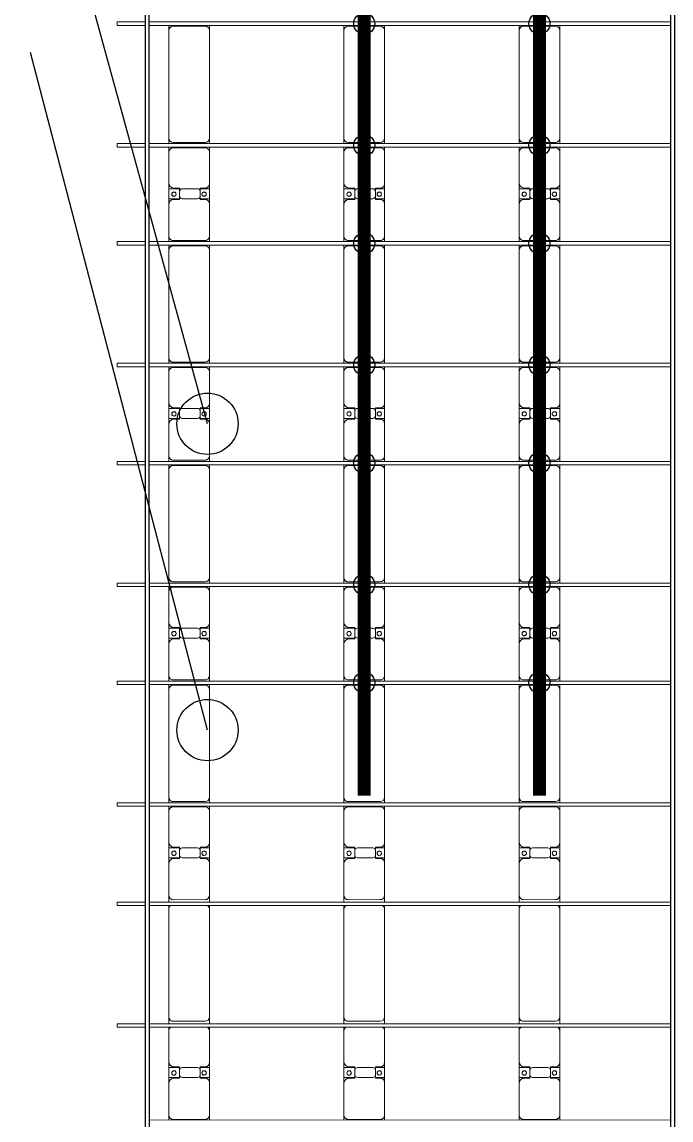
# Model space of a CAD drawing. Header units: millimetres. Extents: x -496478 to -186190, y -204059 to -87354.
# Drawn here: x -490642 to -483231, y -171190 to -158644 of the extents above; entities that cross this region are included whole.
import ezdxf

# ---------------------------------------------------------------- set-up
doc = ezdxf.new("R2010")
doc.units = ezdxf.units.MM
for name, color, linetype, lineweight in [('A-DETL-MBND', 5, 'Continuous', 9), ('A-GENM', 13, 'Continuous', 9), ('S-BEAM', 12, 'Continuous', 9)]:
    doc.layers.add(name, color=color, linetype=linetype, lineweight=lineweight)
for name, color, linetype in [('GC-BICH NEO', 6, 'Continuous'), ('GC-DAY NEO', 5, 'Continuous'), ('GC-HOP 40x60 GIA CUONG', 1, 'Continuous')]:
    doc.layers.add(name, color=color, linetype=linetype)

# ---------------------------------------------------------------- blocks, each defined once
blk = doc.blocks.new('Dầm C52 - Dầm C52-V85-BỐ TRÍ KHUNG KẾT CẤU BÈ PIN 01')
at = {"layer": 'S-BEAM', "color": 1}
for p, q in [((93389, 20), (99349, 20)), ((99389, 20), (99711, 20)), ((99711, 20), (99711, -20)), ((99349, -20), (93389, -20)), ((99711, -20), (99389, -20))]:
    blk.add_line(p, q, dxfattribs=at)
blk = doc.blocks.new('Dầm C52 - Dầm C52-V86-BỐ TRÍ KHUNG KẾT CẤU BÈ PIN 01')
at = {"layer": 'S-BEAM', "color": 1}
for p, q in [((93389, 20), (99349, 20)), ((99389, 20), (99711, 20)), ((99711, 20), (99711, -20)), ((99349, -20), (93389, -20)), ((99711, -20), (99389, -20))]:
    blk.add_line(p, q, dxfattribs=at)
blk = doc.blocks.new('Dai phao do pin - DẢI PHAO ĐỠ PIN-V117-BỐ TRÍ KHUNG KẾT CẤU BÈ PIN 01')
at = {"layer": 'A-DETL-MBND', "color": 8}
for p, q in [((25813, 242), (25863, 242)), ((25820, 192), (25820, -173)), ((26230, 242), (25870, 242)), ((26230, 242), (26412, 242)), ((26290, 118), (26290, 182)), ((26298, 242), (26480, 242)), ((26298, 118), (26298, 242)), ((26412, 242), (26412, 118)), ((26420, 182), (26420, 118)), ((26830, 242), (26480, 242)), ((26830, 242), (26873, 242)), ((26913, 242), (26990, 242)), ((26940, 192), (26940, -173)), ((28220, 242), (26990, 242)), ((28220, 242), (28263, 242)), ((28303, 242), (28380, 242)), ((28330, 192), (28330, -173)), ((28740, 242), (28380, 242)), ((28740, 242), (28922, 242)), ((28800, 118), (28800, 182)), ((28808, 242), (28990, 242)), ((28808, 118), (28808, 242)), ((28922, 242), (28922, 118)), ((28930, 182), (28930, 118)), ((29340, 242), (28990, 242)), ((29340, 242), (29398, 242)), ((29390, -173), (29390, 192)), ((29438, 242), (29500, 242)), ((29450, 192), (29450, -173)), ((30730, 242), (29500, 242)), ((30730, 242), (30788, 242)), ((30780, -173), (30780, 192)), ((30828, 242), (30890, 242)), ((30840, 192), (30840, -173)), ((31250, 242), (30890, 242)), ((31250, 242), (31432, 242)), ((31310, 118), (31310, 182)), ((31318, 242), (31500, 242)), ((31318, 118), (31318, 242)), ((31432, 242), (31432, 118)), ((31440, 182), (31440, 118)), ((31850, 242), (31500, 242)), ((31850, 242), (31908, 242)), ((31900, -173), (31900, 192)), ((31948, 242), (32010, 242)), ((31960, 192), (31960, -173)), ((33240, 242), (32010, 242)), ((33240, 242), (33298, 242)), ((33290, -173), (33290, 192)), ((33338, 242), (33400, 242)), ((33350, 192), (33350, -173)), ((33760, 242), (33400, 242)), ((33760, 242), (33942, 242)), ((33820, 118), (33820, 182)), ((33828, 242), (34010, 242)), ((33828, 118), (33828, 242)), ((33942, 242), (33942, 118)), ((33950, 182), (33950, 118)), ((34360, 242), (34010, 242)), ((34360, 242), (34418, 242)), ((34410, -173), (34410, 192)), ((34458, 242), (34520, 242)), ((34470, 192), (34470, -173)), ((35750, 242), (34520, 242)), ((35750, 242), (35808, 242)), ((35800, -173), (35800, 192)), ((35848, 242), (35910, 242)), ((35860, 192), (35860, -173)), ((36270, 242), (35910, 242)), ((36270, 242), (36452, 242)), ((36330, 118), (36330, 182)), ((36338, 242), (36520, 242)), ((36338, 118), (36338, 242)), ((36452, 242), (36452, 118)), ((36460, 182), (36460, 118)), ((36870, 242), (36520, 242)), ((36870, 242), (36928, 242)), ((36920, -173), (36920, 192)), ((36968, 242), (37030, 242)), ((36980, 192), (36980, -173)), ((38260, 242), (37030, 242)), ((38260, 242), (38318, 242)), ((38310, -173), (38310, 192)), ((26382, 118), (26290, 118)), ((26298, 88), (26298, -88)), ((26420, 118), (26328, 118)), ((26412, -88), (26412, 88)), ((28892, 118), (28800, 118)), ((28808, 88), (28808, -88)), ((28930, 118), (28838, 118)), ((28922, -88), (28922, 88)), ((31402, 118), (31310, 118)), ((31318, 88), (31318, -88)), ((31440, 118), (31348, 118)), ((31432, -88), (31432, 88)), ((33912, 118), (33820, 118)), ((33828, 88), (33828, -88)), ((33950, 118), (33858, 118)), ((33942, -88), (33942, 88)), ((36422, 118), (36330, 118)), ((36338, 88), (36338, -88)), ((36460, 118), (36368, 118)), ((36452, -88), (36452, 88)), ((26290, -173), (26290, -118)), ((26290, -118), (26382, -118)), ((26298, -223), (26298, -118)), ((26328, -118), (26420, -118)), ((26412, -118), (26412, -223)), ((26420, -118), (26420, -173)), ((28800, -173), (28800, -118)), ((28800, -118), (28892, -118)), ((28808, -223), (28808, -118)), ((28838, -118), (28930, -118)), ((28922, -118), (28922, -223)), ((28930, -118), (28930, -173)), ((31310, -173), (31310, -118)), ((31310, -118), (31402, -118)), ((31318, -223), (31318, -118)), ((31348, -118), (31440, -118)), ((31432, -118), (31432, -223)), ((31440, -118), (31440, -173)), ((33820, -173), (33820, -118)), ((33820, -118), (33912, -118)), ((33828, -223), (33828, -118)), ((33858, -118), (33950, -118)), ((33942, -118), (33942, -223)), ((33950, -118), (33950, -173)), ((36330, -173), (36330, -118)), ((36330, -118), (36422, -118)), ((36338, -223), (36338, -118)), ((36368, -118), (36460, -118)), ((36452, -118), (36452, -223)), ((36460, -118), (36460, -173)), ((25863, -223), (25813, -223)), ((25870, -223), (26240, -223)), ((26412, -223), (26240, -223)), ((26470, -223), (26298, -223)), ((26470, -223), (26830, -223)), ((26873, -223), (26830, -223)), ((26990, -223), (26913, -223)), ((26990, -223), (28220, -223)), ((28263, -223), (28220, -223)), ((28380, -223), (28303, -223)), ((28380, -223), (28750, -223)), ((28922, -223), (28750, -223)), ((28980, -223), (28808, -223)), ((28980, -223), (29340, -223)), ((29398, -223), (29340, -223)), ((29500, -223), (29438, -223)), ((29500, -223), (30730, -223)), ((30788, -223), (30730, -223)), ((30890, -223), (30828, -223)), ((30890, -223), (31260, -223)), ((31432, -223), (31260, -223)), ((31490, -223), (31318, -223)), ((31490, -223), (31850, -223)), ((31908, -223), (31850, -223)), ((32010, -223), (31948, -223)), ((32010, -223), (33240, -223)), ((33298, -223), (33240, -223)), ((33400, -223), (33338, -223)), ((33400, -223), (33770, -223)), ((33942, -223), (33770, -223)), ((34000, -223), (33828, -223)), ((34000, -223), (34360, -223)), ((34418, -223), (34360, -223)), ((34520, -223), (34458, -223)), ((34520, -223), (35750, -223)), ((35808, -223), (35750, -223)), ((35910, -223), (35848, -223)), ((35910, -223), (36280, -223)), ((36452, -223), (36280, -223)), ((36510, -223), (36338, -223)), ((36510, -223), (36870, -223)), ((36928, -223), (36870, -223)), ((37030, -223), (36968, -223)), ((37030, -223), (38260, -223)), ((38318, -223), (38260, -223))]:
    blk.add_line(p, q, dxfattribs=at)
for centre, radius, start, end in [((25870, 192), 50, 90, 180), ((25870, 192), 50, 135, 180), ((26230, 182), 60, 360, 90), ((26230, 182), 60, 0.8739, 45), ((26349, 183), 25, 360, 180), ((26349, 183), 25, 180, 360), ((26351, 183), 25, 0, 180), ((26351, 183), 25, 180, 0), ((26351, 183), 25, 180, 195), ((26480, 182), 60, 90, 180), ((26480, 182), 60, 135, 180), ((26830, 192), 50, 31.8859, 90), ((26830, 192), 50, 31.8859, 45), ((26990, 192), 50, 90, 180), ((26990, 192), 50, 106.5659, 180), ((28220, 192), 50, 31.8859, 90), ((28220, 192), 50, 31.8859, 90), ((28380, 192), 50, 90, 180), ((28380, 192), 50, 135, 180), ((28740, 182), 60, 0, 90), ((28740, 182), 60, 0, 45), ((28859, 183), 25, 360, 180), ((28859, 183), 25, 180, 0), ((28861, 183), 25, 0, 180), ((28861, 183), 25, 180, 0), ((28861, 183), 25, 180, 195), ((28990, 182), 60, 90, 180), ((28990, 182), 60, 135, 180), ((29340, 192), 50, 0, 90), ((29340, 192), 50, 0, 45), ((29500, 192), 50, 90, 180), ((29500, 192), 50, 106.6657, 180), ((30730, 192), 50, 0, 90), ((30730, 192), 50, 15, 90), ((30890, 192), 50, 90, 180), ((30890, 192), 50, 135, 180), ((31250, 182), 60, 360, 90), ((31250, 182), 60, 360, 45), ((31369, 183), 25, 0, 180), ((31369, 183), 25, 180, 0), ((31371, 183), 25, 360, 180), ((31371, 183), 25, 180, 0), ((31371, 183), 25, 180, 195), ((31500, 182), 60, 90, 180), ((31500, 182), 60, 135, 180), ((31850, 192), 50, 0, 90), ((31850, 192), 50, 0, 45), ((32010, 192), 50, 90, 180), ((32010, 192), 50, 106.7655, 180), ((33240, 192), 50, 0, 90), ((33240, 192), 50, 15, 90), ((33400, 192), 50, 90, 180), ((33400, 192), 50, 135, 180), ((33760, 182), 60, 0, 90), ((33760, 182), 60, 0, 45), ((33879, 183), 25, 0, 180), ((33879, 183), 25, 180, 0), ((33881, 183), 25, 360, 180), ((33881, 183), 25, 180, 0), ((33881, 183), 25, 180, 195), ((34010, 182), 60, 90, 180), ((34010, 182), 60, 136.3352, 180), ((34360, 192), 50, 0, 90), ((34360, 192), 50, 0, 45), ((34520, 192), 50, 90, 180), ((34520, 192), 50, 106.8653, 180), ((35750, 192), 50, 0, 90), ((35750, 192), 50, 15, 90), ((35910, 192), 50, 90, 180), ((35910, 192), 50, 135, 180), ((36270, 182), 60, 360, 90), ((36270, 182), 60, 360, 45), ((36389, 183), 25, 360, 180), ((36389, 183), 25, 180, 360), ((36391, 183), 25, 360, 180), ((36391, 183), 25, 180, 0), ((36391, 183), 25, 180, 195), ((36520, 182), 60, 90, 180), ((36520, 182), 60, 135, 180), ((36870, 192), 50, 360, 90), ((36870, 192), 50, 360, 45), ((37030, 192), 50, 90, 180), ((37030, 192), 50, 106.9651, 180), ((38260, 192), 50, 360, 90), ((38260, 192), 50, 15, 90), ((26328, 88), 30, 90, 180), ((26382, 88), 30, 0, 90), ((28838, 88), 30, 90, 180), ((28892, 88), 30, 0, 90), ((31348, 88), 30, 90, 180), ((31402, 88), 30, 0, 90), ((33858, 88), 30, 90, 180), ((33912, 88), 30, 0, 90), ((36368, 88), 30, 90, 180), ((36422, 88), 30, 0, 90), ((26328, -88), 30, 180, 270), ((26382, -88), 30, 270, 0), ((28838, -88), 30, 180, 270), ((28892, -88), 30, 270, 0), ((31348, -88), 30, 180, 270), ((31402, -88), 30, 270, 0), ((33858, -88), 30, 180, 270), ((33912, -88), 30, 270, 0), ((36368, -88), 30, 180, 270), ((36422, -88), 30, 270, 0), ((25870, -173), 50, 180, 270), ((25870, -173), 50, 180, 225), ((26240, -173), 50, 270, 360), ((26240, -173), 50, 315, 358.9097), ((26349, -162), 25, 360, 180), ((26349, -162), 25, 180, 0), ((26351, -162), 25, 360, 180), ((26351, -162), 25, 120, 180), ((26351, -162), 25, 180, 0), ((26351, -162), 25, 75, 105), ((26349, -162), 25, 75, 90), ((26349, -162), 25, 30, 45), ((26349, -162), 25, 360, 15), ((26470, -173), 50, 180, 270), ((26470, -173), 50, 180, 225), ((26830, -173), 50, 270, 328.1141), ((26830, -173), 50, 315, 328.1141), ((26990, -173), 50, 180, 270), ((26990, -173), 50, 180, 270), ((28220, -173), 50, 270, 328.1141), ((28220, -173), 50, 285, 328.1141), ((28380, -173), 50, 180, 270), ((28380, -173), 50, 180, 225), ((28750, -173), 50, 270, 360), ((28750, -173), 50, 315, 0), ((28859, -162), 25, 360, 180), ((28859, -162), 25, 180, 0), ((28861, -162), 25, 360, 180), ((28861, -162), 25, 120, 180), ((28861, -162), 25, 180, 360), ((28861, -162), 25, 75, 105), ((28859, -162), 25, 75, 90), ((28859, -162), 25, 30, 45), ((28859, -162), 25, 360, 15), ((28980, -173), 50, 180, 270), ((28980, -173), 50, 180, 225), ((29340, -173), 50, 270, 0), ((29340, -173), 50, 315, 360), ((29500, -173), 50, 180, 270), ((29500, -173), 50, 180, 270), ((30730, -173), 50, 270, 0), ((30730, -173), 50, 285, 360), ((30890, -173), 50, 180, 270), ((30890, -173), 50, 180, 225), ((31260, -173), 50, 270, 360), ((31260, -173), 50, 315, 360), ((31369, -162), 25, 360, 180), ((31369, -162), 25, 180, 0), ((31371, -162), 25, 360, 180), ((31371, -162), 25, 120, 180), ((31371, -162), 25, 180, 0), ((31371, -162), 25, 75, 105), ((31369, -162), 25, 75, 90), ((31369, -162), 25, 30, 45), ((31369, -162), 25, 360, 15), ((31490, -173), 50, 180, 270), ((31490, -173), 50, 180, 225), ((31850, -173), 50, 270, 360), ((31850, -173), 50, 315, 360), ((32010, -173), 50, 180, 270), ((32010, -173), 50, 180, 270), ((33240, -173), 50, 270, 0), ((33240, -173), 50, 285, 0), ((33400, -173), 50, 180, 270), ((33400, -173), 50, 180, 225), ((33770, -173), 50, 270, 360), ((33770, -173), 50, 315, 0), ((33879, -162), 25, 360, 180), ((33879, -162), 25, 180, 0), ((33881, -162), 25, 0, 180), ((33881, -162), 25, 120, 180), ((33881, -162), 25, 180, 0), ((33881, -162), 25, 75, 105), ((33879, -162), 25, 75, 90), ((33879, -162), 25, 30, 45), ((33879, -162), 25, 0, 15), ((34000, -173), 50, 180, 270), ((34000, -173), 50, 180, 225), ((34360, -173), 50, 270, 0), ((34360, -173), 50, 315, 0), ((34520, -173), 50, 180, 270), ((34520, -173), 50, 180, 270), ((35750, -173), 50, 270, 0), ((35750, -173), 50, 285, 360), ((35910, -173), 50, 180, 270), ((35910, -173), 50, 180, 225), ((36280, -173), 50, 270, 360), ((36280, -173), 50, 315, 360), ((36389, -162), 25, 0, 180), ((36389, -162), 25, 180, 0), ((36391, -162), 25, 0, 180), ((36391, -162), 25, 120, 180), ((36391, -162), 25, 180, 0), ((36391, -162), 25, 75, 105), ((36389, -162), 25, 75, 90), ((36389, -162), 25, 30, 45), ((36389, -162), 25, 0, 15), ((36510, -173), 50, 180, 270), ((36510, -173), 50, 180, 225), ((36870, -173), 50, 270, 0), ((36870, -173), 50, 315, 360), ((37030, -173), 50, 180, 270), ((37030, -173), 50, 180, 270), ((38260, -173), 50, 270, 0), ((38260, -173), 50, 285, 0)]:
    blk.add_arc(centre, radius, start, end, dxfattribs=at)
blk = doc.blocks.new('Dai phao do pin - DẢI PHAO ĐỠ PIN-V118-BỐ TRÍ KHUNG KẾT CẤU BÈ PIN 01')
at = {"layer": 'A-DETL-MBND', "color": 8}
for p, q in [((25813, 242), (25863, 242)), ((25820, 192), (25820, -173)), ((26230, 242), (25870, 242)), ((26230, 242), (26412, 242)), ((26290, 118), (26290, 182)), ((26298, 242), (26480, 242)), ((26298, 118), (26298, 242)), ((26412, 242), (26412, 118)), ((26420, 182), (26420, 118)), ((26830, 242), (26480, 242)), ((26830, 242), (26873, 242)), ((26913, 242), (26990, 242)), ((26940, 192), (26940, -173)), ((28220, 242), (26990, 242)), ((28220, 242), (28263, 242)), ((28303, 242), (28380, 242)), ((28330, 192), (28330, -173)), ((28740, 242), (28380, 242)), ((28740, 242), (28922, 242)), ((28800, 118), (28800, 182)), ((28808, 242), (28990, 242)), ((28808, 118), (28808, 242)), ((28922, 242), (28922, 118)), ((28930, 182), (28930, 118)), ((29340, 242), (28990, 242)), ((29340, 242), (29398, 242)), ((29390, -173), (29390, 192)), ((29438, 242), (29500, 242)), ((29450, 192), (29450, -173)), ((30730, 242), (29500, 242)), ((30730, 242), (30788, 242)), ((30780, -173), (30780, 192)), ((30828, 242), (30890, 242)), ((30840, 192), (30840, -173)), ((31250, 242), (30890, 242)), ((31250, 242), (31432, 242)), ((31310, 118), (31310, 182)), ((31318, 242), (31500, 242)), ((31318, 118), (31318, 242)), ((31432, 242), (31432, 118)), ((31440, 182), (31440, 118)), ((31850, 242), (31500, 242)), ((31850, 242), (31908, 242)), ((31900, -173), (31900, 192)), ((31948, 242), (32010, 242)), ((31960, 192), (31960, -173)), ((33240, 242), (32010, 242)), ((33240, 242), (33298, 242)), ((33290, -173), (33290, 192)), ((33338, 242), (33400, 242)), ((33350, 192), (33350, -173)), ((33760, 242), (33400, 242)), ((33760, 242), (33942, 242)), ((33820, 118), (33820, 182)), ((33828, 242), (34010, 242)), ((33828, 118), (33828, 242)), ((33942, 242), (33942, 118)), ((33950, 182), (33950, 118)), ((34360, 242), (34010, 242)), ((34360, 242), (34418, 242)), ((34410, -173), (34410, 192)), ((34458, 242), (34520, 242)), ((34470, 192), (34470, -173)), ((35750, 242), (34520, 242)), ((35750, 242), (35808, 242)), ((35800, -173), (35800, 192)), ((35848, 242), (35910, 242)), ((35860, 192), (35860, -173)), ((36270, 242), (35910, 242)), ((36270, 242), (36452, 242)), ((36330, 118), (36330, 182)), ((36338, 242), (36520, 242)), ((36338, 118), (36338, 242)), ((36452, 242), (36452, 118)), ((36460, 182), (36460, 118)), ((36870, 242), (36520, 242)), ((36870, 242), (36928, 242)), ((36920, -173), (36920, 192)), ((36968, 242), (37030, 242)), ((36980, 192), (36980, -173)), ((38260, 242), (37030, 242)), ((38260, 242), (38318, 242)), ((38310, -173), (38310, 192)), ((26382, 118), (26290, 118)), ((26298, 88), (26298, -88)), ((26420, 118), (26328, 118)), ((26412, -88), (26412, 88)), ((28892, 118), (28800, 118)), ((28808, 88), (28808, -88)), ((28930, 118), (28838, 118)), ((28922, -88), (28922, 88)), ((31402, 118), (31310, 118)), ((31318, 88), (31318, -88)), ((31440, 118), (31348, 118)), ((31432, -88), (31432, 88)), ((33912, 118), (33820, 118)), ((33828, 88), (33828, -88)), ((33950, 118), (33858, 118)), ((33942, -88), (33942, 88)), ((36422, 118), (36330, 118)), ((36338, 88), (36338, -88)), ((36460, 118), (36368, 118)), ((36452, -88), (36452, 88)), ((26290, -173), (26290, -118)), ((26290, -118), (26382, -118)), ((26298, -223), (26298, -118)), ((26328, -118), (26420, -118)), ((26412, -118), (26412, -223)), ((26420, -118), (26420, -173)), ((28800, -173), (28800, -118)), ((28800, -118), (28892, -118)), ((28808, -223), (28808, -118)), ((28838, -118), (28930, -118)), ((28922, -118), (28922, -223)), ((28930, -118), (28930, -173)), ((31310, -173), (31310, -118)), ((31310, -118), (31402, -118)), ((31318, -223), (31318, -118)), ((31348, -118), (31440, -118)), ((31432, -118), (31432, -223)), ((31440, -118), (31440, -173)), ((33820, -173), (33820, -118)), ((33820, -118), (33912, -118)), ((33828, -223), (33828, -118)), ((33858, -118), (33950, -118)), ((33942, -118), (33942, -223)), ((33950, -118), (33950, -173)), ((36330, -173), (36330, -118)), ((36330, -118), (36422, -118)), ((36338, -223), (36338, -118)), ((36368, -118), (36460, -118)), ((36452, -118), (36452, -223)), ((36460, -118), (36460, -173)), ((25863, -223), (25813, -223)), ((25870, -223), (26240, -223)), ((26412, -223), (26240, -223)), ((26470, -223), (26298, -223)), ((26470, -223), (26830, -223)), ((26873, -223), (26830, -223)), ((26990, -223), (26913, -223)), ((26990, -223), (28220, -223)), ((28263, -223), (28220, -223)), ((28380, -223), (28303, -223)), ((28380, -223), (28750, -223)), ((28922, -223), (28750, -223)), ((28980, -223), (28808, -223)), ((28980, -223), (29340, -223)), ((29398, -223), (29340, -223)), ((29500, -223), (29438, -223)), ((29500, -223), (30730, -223)), ((30788, -223), (30730, -223)), ((30890, -223), (30828, -223)), ((30890, -223), (31260, -223)), ((31432, -223), (31260, -223)), ((31490, -223), (31318, -223)), ((31490, -223), (31850, -223)), ((31908, -223), (31850, -223)), ((32010, -223), (31948, -223)), ((32010, -223), (33240, -223)), ((33298, -223), (33240, -223)), ((33400, -223), (33338, -223)), ((33400, -223), (33770, -223)), ((33942, -223), (33770, -223)), ((34000, -223), (33828, -223)), ((34000, -223), (34360, -223)), ((34418, -223), (34360, -223)), ((34520, -223), (34458, -223)), ((34520, -223), (35750, -223)), ((35808, -223), (35750, -223)), ((35910, -223), (35848, -223)), ((35910, -223), (36280, -223)), ((36452, -223), (36280, -223)), ((36510, -223), (36338, -223)), ((36510, -223), (36870, -223)), ((36928, -223), (36870, -223)), ((37030, -223), (36968, -223)), ((37030, -223), (38260, -223)), ((38318, -223), (38260, -223))]:
    blk.add_line(p, q, dxfattribs=at)
for centre, radius, start, end in [((25870, 192), 50, 90, 180), ((25870, 192), 50, 135, 180), ((26230, 182), 60, 360, 90), ((26230, 182), 60, 0.6796, 45), ((26349, 183), 25, 360, 180), ((26349, 183), 25, 180, 360), ((26351, 183), 25, 0, 180), ((26351, 183), 25, 180, 0), ((26351, 183), 25, 180, 195), ((26480, 182), 60, 90, 180), ((26480, 182), 60, 135, 180), ((26830, 192), 50, 31.8859, 90), ((26830, 192), 50, 31.8859, 45), ((26990, 192), 50, 90, 180), ((26990, 192), 50, 105, 180), ((28220, 192), 50, 31.8859, 90), ((28220, 192), 50, 31.8859, 90), ((28380, 192), 50, 90, 180), ((28380, 192), 50, 135, 180), ((28740, 182), 60, 0, 90), ((28740, 182), 60, 0, 45), ((28859, 183), 25, 360, 180), ((28859, 183), 25, 180, 0), ((28861, 183), 25, 0, 180), ((28861, 183), 25, 180, 0), ((28861, 183), 25, 180, 195), ((28990, 182), 60, 90, 180), ((28990, 182), 60, 135, 180), ((29340, 192), 50, 0, 90), ((29340, 192), 50, 0, 45), ((29500, 192), 50, 90, 180), ((29500, 192), 50, 105, 180), ((30730, 192), 50, 0, 90), ((30730, 192), 50, 15, 90), ((30890, 192), 50, 90, 180), ((30890, 192), 50, 135, 180), ((31250, 182), 60, 360, 90), ((31250, 182), 60, 360, 45), ((31369, 183), 25, 0, 180), ((31369, 183), 25, 180, 0), ((31371, 183), 25, 360, 180), ((31371, 183), 25, 180, 0), ((31371, 183), 25, 180, 195), ((31500, 182), 60, 90, 180), ((31500, 182), 60, 135, 180), ((31850, 192), 50, 0, 90), ((31850, 192), 50, 0, 45), ((32010, 192), 50, 90, 180), ((32010, 192), 50, 105, 180), ((33240, 192), 50, 0, 90), ((33240, 192), 50, 15, 90), ((33400, 192), 50, 90, 180), ((33400, 192), 50, 135, 180), ((33760, 182), 60, 0, 90), ((33760, 182), 60, 0, 45), ((33879, 183), 25, 0, 180), ((33879, 183), 25, 180, 0), ((33881, 183), 25, 360, 180), ((33881, 183), 25, 180, 0), ((33881, 183), 25, 180, 195), ((34010, 182), 60, 90, 180), ((34010, 182), 60, 136.2935, 180), ((34360, 192), 50, 0, 90), ((34360, 192), 50, 0, 45), ((34520, 192), 50, 90, 180), ((34520, 192), 50, 105, 180), ((35750, 192), 50, 0, 90), ((35750, 192), 50, 15, 90), ((35910, 192), 50, 90, 180), ((35910, 192), 50, 135, 180), ((36270, 182), 60, 360, 90), ((36270, 182), 60, 360, 45), ((36389, 183), 25, 360, 180), ((36389, 183), 25, 180, 360), ((36391, 183), 25, 360, 180), ((36391, 183), 25, 180, 0), ((36391, 183), 25, 180, 195), ((36520, 182), 60, 90, 180), ((36520, 182), 60, 135, 180), ((36870, 192), 50, 360, 90), ((36870, 192), 50, 360, 45), ((37030, 192), 50, 90, 180), ((37030, 192), 50, 105, 180), ((38260, 192), 50, 360, 90), ((38260, 192), 50, 15, 90), ((26328, 88), 30, 90, 180), ((26382, 88), 30, 0, 90), ((28838, 88), 30, 90, 180), ((28892, 88), 30, 0, 90), ((31348, 88), 30, 90, 180), ((31402, 88), 30, 0, 90), ((33858, 88), 30, 90, 180), ((33912, 88), 30, 0, 90), ((36368, 88), 30, 90, 180), ((36422, 88), 30, 0, 90), ((26328, -88), 30, 180, 270), ((26382, -88), 30, 270, 0), ((28838, -88), 30, 180, 270), ((28892, -88), 30, 270, 0), ((31348, -88), 30, 180, 270), ((31402, -88), 30, 270, 0), ((33858, -88), 30, 180, 270), ((33912, -88), 30, 270, 0), ((36368, -88), 30, 180, 270), ((36422, -88), 30, 270, 0), ((25870, -173), 50, 180, 270), ((25870, -173), 50, 180, 225), ((26240, -173), 50, 270, 360), ((26240, -173), 50, 315, 359.1429), ((26349, -162), 25, 360, 180), ((26349, -162), 25, 180, 0), ((26351, -162), 25, 360, 180), ((26351, -162), 25, 120, 180), ((26351, -162), 25, 180, 0), ((26351, -162), 25, 75, 105), ((26349, -162), 25, 75, 90), ((26349, -162), 25, 30, 45), ((26349, -162), 25, 360, 15), ((26470, -173), 50, 180, 270), ((26470, -173), 50, 180, 225), ((26830, -173), 50, 270, 328.1141), ((26830, -173), 50, 315, 328.1141), ((26990, -173), 50, 180, 270), ((26990, -173), 50, 180, 270), ((28220, -173), 50, 270, 328.1141), ((28220, -173), 50, 285, 328.1141), ((28380, -173), 50, 180, 270), ((28380, -173), 50, 180, 225), ((28750, -173), 50, 270, 360), ((28750, -173), 50, 315, 0), ((28859, -162), 25, 360, 180), ((28859, -162), 25, 180, 0), ((28861, -162), 25, 360, 180), ((28861, -162), 25, 120, 180), ((28861, -162), 25, 180, 360), ((28861, -162), 25, 75, 105), ((28859, -162), 25, 75, 90), ((28859, -162), 25, 30, 45), ((28859, -162), 25, 360, 15), ((28980, -173), 50, 180, 270), ((28980, -173), 50, 180, 225), ((29340, -173), 50, 270, 0), ((29340, -173), 50, 315, 360), ((29500, -173), 50, 180, 270), ((29500, -173), 50, 180, 270), ((30730, -173), 50, 270, 0), ((30730, -173), 50, 285, 360), ((30890, -173), 50, 180, 270), ((30890, -173), 50, 180, 225), ((31260, -173), 50, 270, 360), ((31260, -173), 50, 315, 360), ((31369, -162), 25, 360, 180), ((31369, -162), 25, 180, 0), ((31371, -162), 25, 360, 180), ((31371, -162), 25, 120, 180), ((31371, -162), 25, 180, 0), ((31371, -162), 25, 75, 105), ((31369, -162), 25, 75, 90), ((31369, -162), 25, 30, 45), ((31369, -162), 25, 360, 15), ((31490, -173), 50, 180, 270), ((31490, -173), 50, 180, 225), ((31850, -173), 50, 270, 360), ((31850, -173), 50, 315, 360), ((32010, -173), 50, 180, 270), ((32010, -173), 50, 180, 270), ((33240, -173), 50, 270, 0), ((33240, -173), 50, 285, 0), ((33400, -173), 50, 180, 270), ((33400, -173), 50, 180, 225), ((33770, -173), 50, 270, 360), ((33770, -173), 50, 315, 0), ((33879, -162), 25, 360, 180), ((33879, -162), 25, 180, 0), ((33881, -162), 25, 0, 180), ((33881, -162), 25, 120, 180), ((33881, -162), 25, 180, 0), ((33881, -162), 25, 75, 105), ((33879, -162), 25, 75, 90), ((33879, -162), 25, 30, 45), ((33879, -162), 25, 0, 15), ((34000, -173), 50, 180, 270), ((34000, -173), 50, 180, 225), ((34360, -173), 50, 270, 0), ((34360, -173), 50, 315, 0), ((34520, -173), 50, 180, 270), ((34520, -173), 50, 180, 270), ((35750, -173), 50, 270, 0), ((35750, -173), 50, 285, 360), ((35910, -173), 50, 180, 270), ((35910, -173), 50, 180, 225), ((36280, -173), 50, 270, 360), ((36280, -173), 50, 315, 360), ((36389, -162), 25, 0, 180), ((36389, -162), 25, 180, 0), ((36391, -162), 25, 0, 180), ((36391, -162), 25, 120, 180), ((36391, -162), 25, 180, 0), ((36391, -162), 25, 75, 105), ((36389, -162), 25, 75, 90), ((36389, -162), 25, 30, 45), ((36389, -162), 25, 0, 15), ((36510, -173), 50, 180, 270), ((36510, -173), 50, 180, 225), ((36870, -173), 50, 270, 0), ((36870, -173), 50, 315, 360), ((37030, -173), 50, 180, 270), ((37030, -173), 50, 180, 270), ((38260, -173), 50, 270, 0), ((38260, -173), 50, 285, 0)]:
    blk.add_arc(centre, radius, start, end, dxfattribs=at)
blk = doc.blocks.new('Dai phao do pin - DẢI PHAO ĐỠ PIN-V119-BỐ TRÍ KHUNG KẾT CẤU BÈ PIN 01')
at = {"layer": 'A-DETL-MBND', "color": 8}
for p, q in [((25813, 242), (25863, 242)), ((25820, 192), (25820, -173)), ((26230, 242), (25870, 242)), ((26230, 242), (26412, 242)), ((26290, 118), (26290, 182)), ((26298, 242), (26480, 242)), ((26298, 118), (26298, 242)), ((26412, 242), (26412, 118)), ((26420, 182), (26420, 118)), ((26830, 242), (26480, 242)), ((26830, 242), (26873, 242)), ((26913, 242), (26990, 242)), ((26940, 192), (26940, -173)), ((28220, 242), (26990, 242)), ((28220, 242), (28263, 242)), ((28303, 242), (28380, 242)), ((28330, 192), (28330, -173)), ((28740, 242), (28380, 242)), ((28740, 242), (28922, 242)), ((28800, 118), (28800, 182)), ((28808, 242), (28990, 242)), ((28808, 118), (28808, 242)), ((28922, 242), (28922, 118)), ((28930, 182), (28930, 118)), ((29340, 242), (28990, 242)), ((29340, 242), (29398, 242)), ((29390, -173), (29390, 192)), ((29438, 242), (29500, 242)), ((29450, 192), (29450, -173)), ((30730, 242), (29500, 242)), ((30730, 242), (30788, 242)), ((30780, -173), (30780, 192)), ((30828, 242), (30890, 242)), ((30840, 192), (30840, -173)), ((31250, 242), (30890, 242)), ((31250, 242), (31432, 242)), ((31310, 118), (31310, 182)), ((31318, 242), (31500, 242)), ((31318, 118), (31318, 242)), ((31432, 242), (31432, 118)), ((31440, 182), (31440, 118)), ((31850, 242), (31500, 242)), ((31850, 242), (31908, 242)), ((31900, -173), (31900, 192)), ((31948, 242), (32010, 242)), ((31960, 192), (31960, -173)), ((33240, 242), (32010, 242)), ((33240, 242), (33298, 242)), ((33290, -173), (33290, 192)), ((33338, 242), (33400, 242)), ((33350, 192), (33350, -173)), ((33760, 242), (33400, 242)), ((33760, 242), (33942, 242)), ((33820, 118), (33820, 182)), ((33828, 242), (34010, 242)), ((33828, 118), (33828, 242)), ((33942, 242), (33942, 118)), ((33950, 182), (33950, 118)), ((34360, 242), (34010, 242)), ((34360, 242), (34418, 242)), ((34410, -173), (34410, 192)), ((34458, 242), (34520, 242)), ((34470, 192), (34470, -173)), ((35750, 242), (34520, 242)), ((35750, 242), (35808, 242)), ((35800, -173), (35800, 192)), ((35848, 242), (35910, 242)), ((35860, 192), (35860, -173)), ((36270, 242), (35910, 242)), ((36270, 242), (36452, 242)), ((36330, 118), (36330, 182)), ((36338, 242), (36520, 242)), ((36338, 118), (36338, 242)), ((36452, 242), (36452, 118)), ((36460, 182), (36460, 118)), ((36870, 242), (36520, 242)), ((36870, 242), (36928, 242)), ((36920, -173), (36920, 192)), ((36968, 242), (37030, 242)), ((36980, 192), (36980, -173)), ((38260, 242), (37030, 242)), ((38260, 242), (38318, 242)), ((38310, -173), (38310, 192)), ((26382, 118), (26290, 118)), ((26298, 88), (26298, -88)), ((26420, 118), (26328, 118)), ((26412, -88), (26412, 88)), ((28892, 118), (28800, 118)), ((28808, 88), (28808, -88)), ((28930, 118), (28838, 118)), ((28922, -88), (28922, 88)), ((31402, 118), (31310, 118)), ((31318, 88), (31318, -88)), ((31440, 118), (31348, 118)), ((31432, -88), (31432, 88)), ((33912, 118), (33820, 118)), ((33828, 88), (33828, -88)), ((33950, 118), (33858, 118)), ((33942, -88), (33942, 88)), ((36422, 118), (36330, 118)), ((36338, 88), (36338, -88)), ((36460, 118), (36368, 118)), ((36452, -88), (36452, 88)), ((26290, -173), (26290, -118)), ((26290, -118), (26382, -118)), ((26298, -223), (26298, -118)), ((26328, -118), (26420, -118)), ((26412, -118), (26412, -223)), ((26420, -118), (26420, -173)), ((28800, -173), (28800, -118)), ((28800, -118), (28892, -118)), ((28808, -223), (28808, -118)), ((28838, -118), (28930, -118)), ((28922, -118), (28922, -223)), ((28930, -118), (28930, -173)), ((31310, -173), (31310, -118)), ((31310, -118), (31402, -118)), ((31318, -223), (31318, -118)), ((31348, -118), (31440, -118)), ((31432, -118), (31432, -223)), ((31440, -118), (31440, -173)), ((33820, -173), (33820, -118)), ((33820, -118), (33912, -118)), ((33828, -223), (33828, -118)), ((33858, -118), (33950, -118)), ((33942, -118), (33942, -223)), ((33950, -118), (33950, -173)), ((36330, -173), (36330, -118)), ((36330, -118), (36422, -118)), ((36338, -223), (36338, -118)), ((36368, -118), (36460, -118)), ((36452, -118), (36452, -223)), ((36460, -118), (36460, -173)), ((25863, -223), (25813, -223)), ((25870, -223), (26240, -223)), ((26412, -223), (26240, -223)), ((26470, -223), (26298, -223)), ((26470, -223), (26830, -223)), ((26873, -223), (26830, -223)), ((26990, -223), (26913, -223)), ((26990, -223), (28220, -223)), ((28263, -223), (28220, -223)), ((28380, -223), (28303, -223)), ((28380, -223), (28750, -223)), ((28922, -223), (28750, -223)), ((28980, -223), (28808, -223)), ((28980, -223), (29340, -223)), ((29398, -223), (29340, -223)), ((29500, -223), (29438, -223)), ((29500, -223), (30730, -223)), ((30788, -223), (30730, -223)), ((30890, -223), (30828, -223)), ((30890, -223), (31260, -223)), ((31432, -223), (31260, -223)), ((31490, -223), (31318, -223)), ((31490, -223), (31850, -223)), ((31908, -223), (31850, -223)), ((32010, -223), (31948, -223)), ((32010, -223), (33240, -223)), ((33298, -223), (33240, -223)), ((33400, -223), (33338, -223)), ((33400, -223), (33770, -223)), ((33942, -223), (33770, -223)), ((34000, -223), (33828, -223)), ((34000, -223), (34360, -223)), ((34418, -223), (34360, -223)), ((34520, -223), (34458, -223)), ((34520, -223), (35750, -223)), ((35808, -223), (35750, -223)), ((35910, -223), (35848, -223)), ((35910, -223), (36280, -223)), ((36452, -223), (36280, -223)), ((36510, -223), (36338, -223)), ((36510, -223), (36870, -223)), ((36928, -223), (36870, -223)), ((37030, -223), (36968, -223)), ((37030, -223), (38260, -223)), ((38318, -223), (38260, -223))]:
    blk.add_line(p, q, dxfattribs=at)
for centre, radius, start, end in [((25870, 192), 50, 90, 180), ((25870, 192), 50, 135, 180), ((26230, 182), 60, 360, 90), ((26230, 182), 60, 0.4854, 45), ((26349, 183), 25, 360, 180), ((26349, 183), 25, 180, 360), ((26351, 183), 25, 0, 180), ((26351, 183), 25, 180, 0), ((26351, 183), 25, 180, 195), ((26480, 182), 60, 90, 180), ((26480, 182), 60, 135, 180), ((26830, 192), 50, 31.8859, 90), ((26830, 192), 50, 31.8859, 45), ((26990, 192), 50, 90, 180), ((26990, 192), 50, 105, 180), ((28220, 192), 50, 31.8859, 90), ((28220, 192), 50, 31.8859, 90), ((28380, 192), 50, 90, 180), ((28380, 192), 50, 135, 180), ((28740, 182), 60, 0, 90), ((28740, 182), 60, 0, 45), ((28859, 183), 25, 360, 180), ((28859, 183), 25, 180, 0), ((28861, 183), 25, 0, 180), ((28861, 183), 25, 180, 0), ((28861, 183), 25, 180, 195), ((28990, 182), 60, 90, 180), ((28990, 182), 60, 135, 180), ((29340, 192), 50, 0, 90), ((29340, 192), 50, 0, 45), ((29500, 192), 50, 90, 180), ((29500, 192), 50, 105, 180), ((30730, 192), 50, 0, 90), ((30730, 192), 50, 15, 90), ((30890, 192), 50, 90, 180), ((30890, 192), 50, 135, 180), ((31250, 182), 60, 360, 90), ((31250, 182), 60, 360, 45), ((31369, 183), 25, 0, 180), ((31369, 183), 25, 180, 0), ((31371, 183), 25, 360, 180), ((31371, 183), 25, 180, 0), ((31371, 183), 25, 180, 195), ((31500, 182), 60, 90, 180), ((31500, 182), 60, 135, 180), ((31850, 192), 50, 0, 90), ((31850, 192), 50, 0, 45), ((32010, 192), 50, 90, 180), ((32010, 192), 50, 105, 180), ((33240, 192), 50, 0, 90), ((33240, 192), 50, 15, 90), ((33400, 192), 50, 90, 180), ((33400, 192), 50, 135, 180), ((33760, 182), 60, 0, 90), ((33760, 182), 60, 0, 45), ((33879, 183), 25, 0, 180), ((33879, 183), 25, 180, 0), ((33881, 183), 25, 360, 180), ((33881, 183), 25, 180, 0), ((33881, 183), 25, 180, 195), ((34010, 182), 60, 90, 180), ((34010, 182), 60, 136.2519, 180), ((34360, 192), 50, 0, 90), ((34360, 192), 50, 0, 45), ((34520, 192), 50, 90, 180), ((34520, 192), 50, 105, 180), ((35750, 192), 50, 0, 90), ((35750, 192), 50, 15, 90), ((35910, 192), 50, 90, 180), ((35910, 192), 50, 135, 180), ((36270, 182), 60, 360, 90), ((36270, 182), 60, 360, 45), ((36389, 183), 25, 360, 180), ((36389, 183), 25, 180, 360), ((36391, 183), 25, 360, 180), ((36391, 183), 25, 180, 0), ((36391, 183), 25, 180, 195), ((36520, 182), 60, 90, 180), ((36520, 182), 60, 135, 180), ((36870, 192), 50, 360, 90), ((36870, 192), 50, 360, 45), ((37030, 192), 50, 90, 180), ((37030, 192), 50, 105, 180), ((38260, 192), 50, 360, 90), ((38260, 192), 50, 15, 90), ((26328, 88), 30, 90, 180), ((26382, 88), 30, 0, 90), ((28838, 88), 30, 90, 180), ((28892, 88), 30, 0, 90), ((31348, 88), 30, 90, 180), ((31402, 88), 30, 0, 90), ((33858, 88), 30, 90, 180), ((33912, 88), 30, 0, 90), ((36368, 88), 30, 90, 180), ((36422, 88), 30, 0, 90), ((26328, -88), 30, 180, 270), ((26382, -88), 30, 270, 0), ((28838, -88), 30, 180, 270), ((28892, -88), 30, 270, 0), ((31348, -88), 30, 180, 270), ((31402, -88), 30, 270, 0), ((33858, -88), 30, 180, 270), ((33912, -88), 30, 270, 0), ((36368, -88), 30, 180, 270), ((36422, -88), 30, 270, 0), ((25870, -173), 50, 180, 270), ((25870, -173), 50, 180, 225), ((26240, -173), 50, 270, 360), ((26240, -173), 50, 315, 359.3761), ((26349, -162), 25, 360, 180), ((26349, -162), 25, 180, 0), ((26351, -162), 25, 360, 180), ((26351, -162), 25, 120, 180), ((26351, -162), 25, 180, 0), ((26351, -162), 25, 75, 105), ((26349, -162), 25, 75, 90), ((26349, -162), 25, 30, 45), ((26349, -162), 25, 360, 15), ((26470, -173), 50, 180, 270), ((26470, -173), 50, 180, 225), ((26830, -173), 50, 270, 328.1141), ((26830, -173), 50, 315, 328.1141), ((26990, -173), 50, 180, 270), ((26990, -173), 50, 180, 270), ((28220, -173), 50, 270, 328.1141), ((28220, -173), 50, 285, 328.1141), ((28380, -173), 50, 180, 270), ((28380, -173), 50, 180, 225), ((28750, -173), 50, 270, 360), ((28750, -173), 50, 315, 0), ((28859, -162), 25, 360, 180), ((28859, -162), 25, 180, 0), ((28861, -162), 25, 360, 180), ((28861, -162), 25, 120.3266, 180), ((28861, -162), 25, 180, 360), ((28861, -162), 25, 75, 105), ((28859, -162), 25, 75, 90), ((28859, -162), 25, 30, 45), ((28859, -162), 25, 360, 15), ((28980, -173), 50, 180, 270), ((28980, -173), 50, 180, 225), ((29340, -173), 50, 270, 0), ((29340, -173), 50, 315, 360), ((29500, -173), 50, 180, 270), ((29500, -173), 50, 180, 270), ((30730, -173), 50, 270, 0), ((30730, -173), 50, 285, 360), ((30890, -173), 50, 180, 270), ((30890, -173), 50, 180, 225), ((31260, -173), 50, 270, 360), ((31260, -173), 50, 315, 360), ((31369, -162), 25, 360, 180), ((31369, -162), 25, 180, 0), ((31371, -162), 25, 360, 180), ((31371, -162), 25, 120, 180), ((31371, -162), 25, 180, 0), ((31371, -162), 25, 75, 105), ((31369, -162), 25, 75, 90), ((31369, -162), 25, 30, 45), ((31369, -162), 25, 360, 15), ((31490, -173), 50, 180, 270), ((31490, -173), 50, 180, 225), ((31850, -173), 50, 270, 360), ((31850, -173), 50, 315, 360), ((32010, -173), 50, 180, 270), ((32010, -173), 50, 180, 270), ((33240, -173), 50, 270, 0), ((33240, -173), 50, 285, 0), ((33400, -173), 50, 180, 270), ((33400, -173), 50, 180, 225), ((33770, -173), 50, 270, 360), ((33770, -173), 50, 315, 0), ((33879, -162), 25, 360, 180), ((33879, -162), 25, 180, 0), ((33881, -162), 25, 0, 180), ((33881, -162), 25, 120, 180), ((33881, -162), 25, 180, 0), ((33881, -162), 25, 75, 105), ((33879, -162), 25, 75, 90), ((33879, -162), 25, 30, 45), ((33879, -162), 25, 0, 15), ((34000, -173), 50, 180, 270), ((34000, -173), 50, 180, 225), ((34360, -173), 50, 270, 0), ((34360, -173), 50, 315, 0), ((34520, -173), 50, 180, 270), ((34520, -173), 50, 180, 270), ((35750, -173), 50, 270, 0), ((35750, -173), 50, 285, 360), ((35910, -173), 50, 180, 270), ((35910, -173), 50, 180, 225), ((36280, -173), 50, 270, 360), ((36280, -173), 50, 315, 360), ((36389, -162), 25, 0, 180), ((36389, -162), 25, 180, 0), ((36391, -162), 25, 0, 180), ((36391, -162), 25, 120, 180), ((36391, -162), 25, 180, 0), ((36391, -162), 25, 75, 105), ((36389, -162), 25, 75, 90), ((36389, -162), 25, 30, 45), ((36389, -162), 25, 0, 15), ((36510, -173), 50, 180, 270), ((36510, -173), 50, 180, 225), ((36870, -173), 50, 270, 0), ((36870, -173), 50, 315, 360), ((37030, -173), 50, 180, 270), ((37030, -173), 50, 180, 270), ((38260, -173), 50, 270, 0), ((38260, -173), 50, 285, 0)]:
    blk.add_arc(centre, radius, start, end, dxfattribs=at)
blk = doc.blocks.new('Dầm C52 - Dầm C52-25118-BỐ TRÍ KHUNG KẾT CẤU BÈ PIN 01')
at = {"layer": 'S-BEAM', "color": 1}
blk.add_line((25364, -20), (19404, -20), dxfattribs=at)
blk = doc.blocks.new('Dầm C52 - Hộp 40x60-25870-BỐ TRÍ KHUNG KẾT CẤU BÈ PIN 01')
at = {"layer": 'S-BEAM', "color": 3, "lineweight": 25}
for p, q in [((-37172, 20), (37172, 20)), ((37172, -20), (-37172, -20))]:
    blk.add_line(p, q, dxfattribs=at)
blk = doc.blocks.new('HOBANMONG_BEPIN 1_rvt-1-BỐ TRÍ KHUNG KẾT CẤU BÈ PIN 01')
at = {"layer": 'A-GENM', "lineweight": 9, "rotation": 90.00075860989342}
for name, p in [('Dai phao do pin - DẢI PHAO ĐỠ PIN-V119-BỐ TRÍ KHUNG KẾT CẤU BÈ PIN 01', (-488724, -197002)), ('Dai phao do pin - DẢI PHAO ĐỠ PIN-V118-BỐ TRÍ KHUNG KẾT CẤU BÈ PIN 01', (-486724, -197002)), ('Dai phao do pin - DẢI PHAO ĐỠ PIN-V117-BỐ TRÍ KHUNG KẾT CẤU BÈ PIN 01', (-484724, -197002))]:
    blk.add_blockref(name, p, dxfattribs=at)
at = {"layer": 'S-BEAM', "lineweight": 9}
for name, p, rotation in [('Dầm C52 - Hộp 40x60-25870-BỐ TRÍ KHUNG KẾT CẤU BÈ PIN 01', (-489212, -162580), 90.00075860989166), ('Dầm C52 - Hộp 40x60-25870-BỐ TRÍ KHUNG KẾT CẤU BÈ PIN 01', (-483212, -162580), 90.00075860989166), ('Dầm C52 - Dầm C52-V85-BỐ TRÍ KHUNG KẾT CẤU BÈ PIN 01', (-389843, -158663), 180.0007586094741), ('Dầm C52 - Dầm C52-V85-BỐ TRÍ KHUNG KẾT CẤU BÈ PIN 01', (-389843, -160053), 180.0007586094741), ('Dầm C52 - Dầm C52-V85-BỐ TRÍ KHUNG KẾT CẤU BÈ PIN 01', (-389843, -161173), 180.0007586094741), ('Dầm C52 - Dầm C52-V85-BỐ TRÍ KHUNG KẾT CẤU BÈ PIN 01', (-389843, -162563), 180.0007586094741), ('Dầm C52 - Dầm C52-V85-BỐ TRÍ KHUNG KẾT CẤU BÈ PIN 01', (-389843, -163683), 180.0007586094741), ('Dầm C52 - Dầm C52-V86-BỐ TRÍ KHUNG KẾT CẤU BÈ PIN 01', (-389843, -165073), 180.0007586094741), ('Dầm C52 - Dầm C52-V86-BỐ TRÍ KHUNG KẾT CẤU BÈ PIN 01', (-389843, -166193), 180.0007586094741), ('Dầm C52 - Dầm C52-V86-BỐ TRÍ KHUNG KẾT CẤU BÈ PIN 01', (-389843, -167583), 180.0007586094741), ('Dầm C52 - Dầm C52-V86-BỐ TRÍ KHUNG KẾT CẤU BÈ PIN 01', (-389843, -168718), 180.0007586094741), ('Dầm C52 - Dầm C52-V86-BỐ TRÍ KHUNG KẾT CẤU BÈ PIN 01', (-389843, -170108), 180.0007586094741), ('Dầm C52 - Dầm C52-25118-BỐ TRÍ KHUNG KẾT CẤU BÈ PIN 01', (-463828, -171209), 180.0007586094741)]:
    blk.add_blockref(name, p, dxfattribs=dict(at, rotation=rotation))

msp = doc.modelspace()

# ---------------------------------------------------------------- linework, layer by layer
at = {"layer": 'GC-BICH NEO'}
for centre in [(-488524, -163235), (-488524, -166735)]:
    msp.add_circle(centre, 350, dxfattribs=at)
at = {"layer": 'GC-DAY NEO'}
for p, q in [((-488524, -163235), (-490642, -155521)), ((-488524, -166735), (-490546, -158995))]:
    msp.add_line(p, q, dxfattribs=at)
at = {"layer": 'GC-HOP 40x60 GIA CUONG', "const_width": 150}
for points in [[(-486734, -167484), (-486734, -152484)], [(-484734, -167484), (-484734, -152484)]]:
    msp.add_lwpolyline(points, dxfattribs=at)
at = {"layer": 'GC-HOP 40x60 GIA CUONG'}
for centre in [(-486734, -158663), (-484734, -158663), (-486734, -160053), (-484734, -160053), (-486734, -161173), (-484734, -161173), (-486734, -162563), (-484734, -162563), (-486734, -163683), (-484734, -163683), (-486734, -165073), (-484734, -165073), (-486734, -166193), (-484734, -166193)]:
    msp.add_circle(centre, 120, dxfattribs=at)

# ---------------------------------------------------------------- block references
at = {"lineweight": 5}
msp.add_blockref('HOBANMONG_BEPIN 1_rvt-1-BỐ TRÍ KHUNG KẾT CẤU BÈ PIN 01', (0, 0), dxfattribs=at)

doc.saveas('drawing.dxf')
